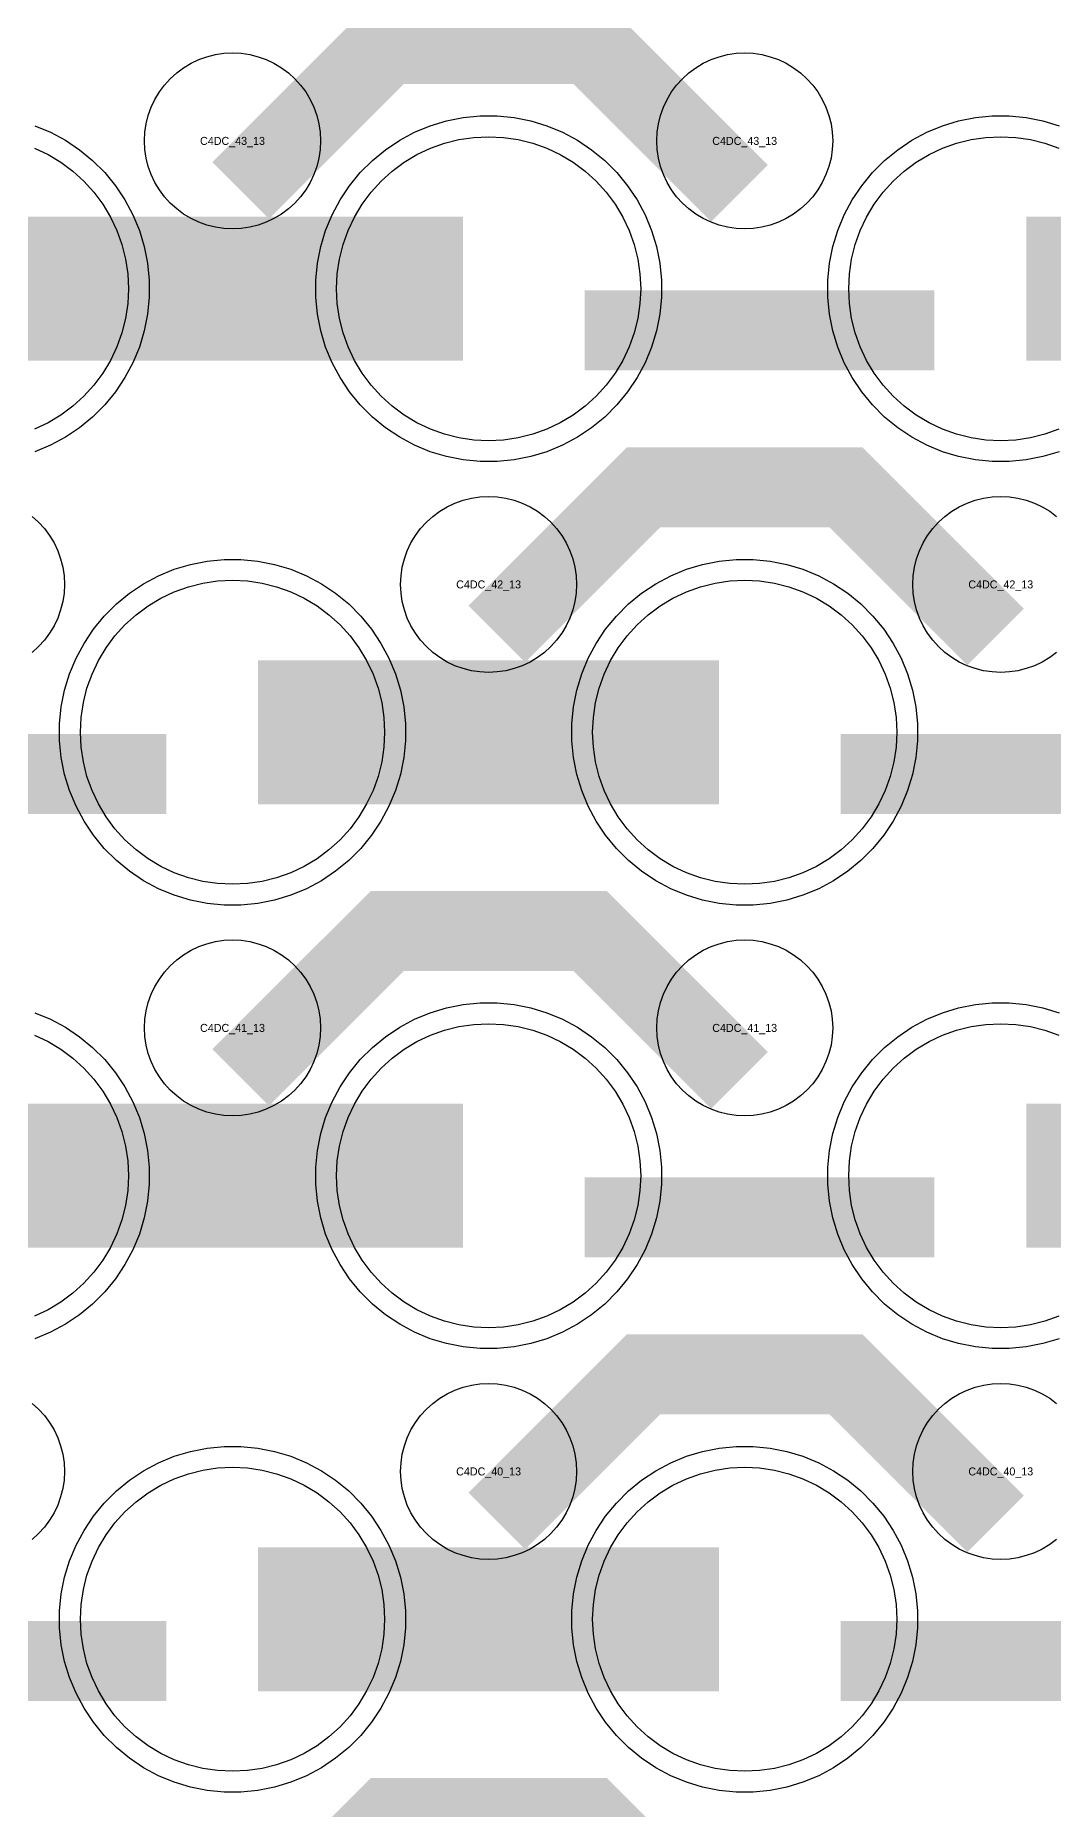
# Model space of a CAD drawing. Extents: x -11880 to 11880, y -14992 to 14992.
# Drawn here: x -7902 to -7584, y -9356 to -8802 of the extents above; entities that cross this region are included whole.
import ezdxf
from ezdxf.enums import TextEntityAlignment as Align

# ---------------------------------------------------------------- set-up
doc = ezdxf.new("R2010")
doc.units = 0
doc.header["$MEASUREMENT"] = 0
for name, color, linetype in [('GDS_775_DT_237', 138, 'CONTINUOUS'), ('RDL1_FS', 34, 'CONTINUOUS'), ('RDL_BS', 160, 'CONTINUOUS')]:
    doc.layers.add(name, color=color, linetype=linetype)

msp = doc.modelspace()

# ---------------------------------------------------------------- linework, layer by layer
at = {"layer": 'RDL1_FS', "color": 240, "true_color": 0xed1f24}
for points in [[(-7760, -8928.819), (-7764.657, -8928.59), (-7769.268, -8927.906), (-7773.791, -8926.774), (-7778.181, -8925.202), (-7782.395, -8923.21), (-7786.395, -8920.812), (-7790.14, -8918.034), (-7793.594, -8914.904), (-7796.724, -8911.45), (-7799.502, -8907.705), (-7801.9, -8903.705), (-7803.892, -8899.491), (-7805.464, -8895.101), (-7806.596, -8890.578), (-7807.28, -8885.967), (-7807.509, -8881.31), (-7807.28, -8876.653), (-7806.596, -8872.042), (-7805.464, -8867.519), (-7803.892, -8863.129), (-7801.9, -8858.915), (-7799.502, -8854.915), (-7796.724, -8851.17), (-7793.594, -8847.716), (-7790.14, -8844.586), (-7786.395, -8841.808), (-7782.395, -8839.41), (-7778.181, -8837.418), (-7773.791, -8835.846), (-7769.268, -8834.714), (-7764.657, -8834.03), (-7760, -8833.801), (-7755.343, -8834.03), (-7750.732, -8834.714), (-7746.209, -8835.846), (-7741.819, -8837.418), (-7737.605, -8839.41), (-7733.605, -8841.808), (-7729.86, -8844.586), (-7726.406, -8847.716), (-7723.276, -8851.17), (-7720.498, -8854.915), (-7718.1, -8858.915), (-7716.108, -8863.129), (-7714.536, -8867.519), (-7713.404, -8872.042), (-7712.72, -8876.653), (-7712.491, -8881.31), (-7712.72, -8885.967), (-7713.404, -8890.578), (-7714.536, -8895.101), (-7716.108, -8899.491), (-7718.1, -8903.705), (-7720.498, -8907.705), (-7723.276, -8911.45), (-7726.406, -8914.904), (-7729.86, -8918.034), (-7733.605, -8920.812), (-7737.605, -8923.21), (-7741.819, -8925.202), (-7746.209, -8926.774), (-7750.732, -8927.906), (-7755.343, -8928.59)], [(-7840, -9344.509), (-7844.657, -9344.28), (-7849.268, -9343.596), (-7853.791, -9342.464), (-7858.181, -9340.892), (-7862.395, -9338.9), (-7866.395, -9336.502), (-7870.14, -9333.724), (-7873.594, -9330.594), (-7876.724, -9327.14), (-7879.502, -9323.395), (-7881.9, -9319.395), (-7883.892, -9315.181), (-7885.464, -9310.791), (-7886.596, -9306.268), (-7887.28, -9301.657), (-7887.509, -9297), (-7887.28, -9292.343), (-7886.596, -9287.732), (-7885.464, -9283.209), (-7883.892, -9278.819), (-7881.9, -9274.605), (-7879.502, -9270.605), (-7876.724, -9266.86), (-7873.594, -9263.406), (-7870.14, -9260.276), (-7866.395, -9257.498), (-7862.395, -9255.1), (-7858.181, -9253.108), (-7853.791, -9251.536), (-7849.268, -9250.404), (-7844.657, -9249.72), (-7840, -9249.491), (-7835.343, -9249.72), (-7830.732, -9250.404), (-7826.209, -9251.536), (-7821.819, -9253.108), (-7817.605, -9255.1), (-7813.605, -9257.498), (-7809.86, -9260.276), (-7806.406, -9263.406), (-7803.276, -9266.86), (-7800.498, -9270.605), (-7798.1, -9274.605), (-7796.108, -9278.819), (-7794.536, -9283.209), (-7793.404, -9287.732), (-7792.72, -9292.343), (-7792.491, -9297), (-7792.72, -9301.657), (-7793.404, -9306.268), (-7794.536, -9310.791), (-7796.108, -9315.181), (-7798.1, -9319.395), (-7800.498, -9323.395), (-7803.276, -9327.14), (-7806.406, -9330.594), (-7809.86, -9333.724), (-7813.605, -9336.502), (-7817.605, -9338.9), (-7821.819, -9340.892), (-7826.209, -9342.464), (-7830.732, -9343.596), (-7835.343, -9344.28)], [(-7680, -9344.509), (-7684.657, -9344.28), (-7689.268, -9343.596), (-7693.791, -9342.464), (-7698.181, -9340.892), (-7702.395, -9338.9), (-7706.395, -9336.502), (-7710.14, -9333.724), (-7713.594, -9330.594), (-7716.724, -9327.14), (-7719.502, -9323.395), (-7721.9, -9319.395), (-7723.892, -9315.181), (-7725.464, -9310.791), (-7726.596, -9306.268), (-7727.28, -9301.657), (-7727.509, -9297), (-7727.28, -9292.343), (-7726.596, -9287.732), (-7725.464, -9283.209), (-7723.892, -9278.819), (-7721.9, -9274.605), (-7719.502, -9270.605), (-7716.724, -9266.86), (-7713.594, -9263.406), (-7710.14, -9260.276), (-7706.395, -9257.498), (-7702.395, -9255.1), (-7698.181, -9253.108), (-7693.791, -9251.536), (-7689.268, -9250.404), (-7684.657, -9249.72), (-7680, -9249.491), (-7675.343, -9249.72), (-7670.732, -9250.404), (-7666.209, -9251.536), (-7661.819, -9253.108), (-7657.605, -9255.1), (-7653.605, -9257.498), (-7649.86, -9260.276), (-7646.406, -9263.406), (-7643.276, -9266.86), (-7640.498, -9270.605), (-7638.1, -9274.605), (-7636.108, -9278.819), (-7634.536, -9283.209), (-7633.404, -9287.732), (-7632.72, -9292.343), (-7632.491, -9297), (-7632.72, -9301.657), (-7633.404, -9306.268), (-7634.536, -9310.791), (-7636.108, -9315.181), (-7638.1, -9319.395), (-7640.498, -9323.395), (-7643.276, -9327.14), (-7646.406, -9330.594), (-7649.86, -9333.724), (-7653.605, -9336.502), (-7657.605, -9338.9), (-7661.819, -9340.892), (-7666.209, -9342.464), (-7670.732, -9343.596), (-7675.343, -9344.28)]]:
    msp.add_lwpolyline(points, close=True, dxfattribs=at)
for points in [[(-7581.819, -8925.202), (-7586.209, -8926.774), (-7590.732, -8927.906), (-7595.343, -8928.59), (-7600, -8928.819), (-7604.657, -8928.59), (-7609.268, -8927.906), (-7613.791, -8926.774), (-7618.181, -8925.202), (-7622.395, -8923.21), (-7626.395, -8920.812), (-7630.14, -8918.034), (-7633.594, -8914.904), (-7636.724, -8911.45), (-7639.502, -8907.705), (-7641.9, -8903.705), (-7643.892, -8899.491), (-7645.464, -8895.101), (-7646.596, -8890.578), (-7647.28, -8885.967), (-7647.509, -8881.31), (-7647.28, -8876.653), (-7646.596, -8872.042), (-7645.464, -8867.519), (-7643.892, -8863.129), (-7641.9, -8858.915), (-7639.502, -8854.915), (-7636.724, -8851.17), (-7633.594, -8847.716), (-7630.14, -8844.586), (-7626.395, -8841.808), (-7622.395, -8839.41), (-7618.181, -8837.418), (-7613.791, -8835.846), (-7609.268, -8834.714), (-7604.657, -8834.03), (-7600, -8833.801), (-7595.343, -8834.03), (-7590.732, -8834.714), (-7586.209, -8835.846), (-7581.819, -8837.418)], [(-7901.819, -8837.418), (-7897.605, -8839.41), (-7893.605, -8841.808), (-7889.86, -8844.586), (-7886.406, -8847.716), (-7883.276, -8851.17), (-7880.498, -8854.915), (-7878.1, -8858.915), (-7876.108, -8863.129), (-7874.536, -8867.519), (-7873.404, -8872.042), (-7872.72, -8876.653), (-7872.491, -8881.31), (-7872.72, -8885.967), (-7873.404, -8890.578), (-7874.536, -8895.101), (-7876.108, -8899.491), (-7878.1, -8903.705), (-7880.498, -8907.705), (-7883.276, -8911.45), (-7886.406, -8914.904), (-7889.86, -8918.034), (-7893.605, -8920.812), (-7897.605, -8923.21), (-7901.819, -8925.202)]]:
    msp.add_lwpolyline(points, dxfattribs=at)
for points in [[(-7911.998, -8881.31, 45, 45, 0), (-7839.998, -8881.31, 45, 45, 0)], [(-7839.998, -8881.31, 45, 45, 0), (-7767.998, -8881.31, 45, 45, 0)], [(-7591.998, -8881.31, 45, 45, 0), (-7519.998, -8881.31, 45, 45, 0)], [(-7831.998, -9297, 45, 45, 0), (-7759.998, -9297, 45, 45, 0)], [(-7759.998, -9297, 45, 45, 0), (-7687.998, -9297, 45, 45, 0)]]:
    msp.add_lwpolyline(points, format="xyseb", dxfattribs=at)
at = {"layer": 'RDL1_FS'}
for points in [[(-7840, -9067.384), (-7844.657, -9067.155), (-7849.268, -9066.471), (-7853.791, -9065.339), (-7858.181, -9063.767), (-7862.395, -9061.775), (-7866.395, -9059.377), (-7870.14, -9056.599), (-7873.594, -9053.469), (-7876.724, -9050.015), (-7879.502, -9046.27), (-7881.9, -9042.27), (-7883.892, -9038.056), (-7885.464, -9033.666), (-7886.596, -9029.143), (-7887.28, -9024.532), (-7887.509, -9019.875), (-7887.28, -9015.218), (-7886.596, -9010.607), (-7885.464, -9006.084), (-7883.892, -9001.694), (-7881.9, -8997.48), (-7879.502, -8993.48), (-7876.724, -8989.735), (-7873.594, -8986.281), (-7870.14, -8983.151), (-7866.395, -8980.373), (-7862.395, -8977.975), (-7858.181, -8975.983), (-7853.791, -8974.411), (-7849.268, -8973.279), (-7844.657, -8972.595), (-7840, -8972.366), (-7835.343, -8972.595), (-7830.732, -8973.279), (-7826.209, -8974.411), (-7821.819, -8975.983), (-7817.605, -8977.975), (-7813.605, -8980.373), (-7809.86, -8983.151), (-7806.406, -8986.281), (-7803.276, -8989.735), (-7800.498, -8993.48), (-7798.1, -8997.48), (-7796.108, -9001.694), (-7794.536, -9006.084), (-7793.404, -9010.607), (-7792.72, -9015.218), (-7792.491, -9019.875), (-7792.72, -9024.532), (-7793.404, -9029.143), (-7794.536, -9033.666), (-7796.108, -9038.056), (-7798.1, -9042.27), (-7800.498, -9046.27), (-7803.276, -9050.015), (-7806.406, -9053.469), (-7809.86, -9056.599), (-7813.605, -9059.377), (-7817.605, -9061.775), (-7821.819, -9063.767), (-7826.209, -9065.339), (-7830.732, -9066.471), (-7835.343, -9067.155)], [(-7680, -9067.384), (-7684.657, -9067.155), (-7689.268, -9066.471), (-7693.791, -9065.339), (-7698.181, -9063.767), (-7702.395, -9061.775), (-7706.395, -9059.377), (-7710.14, -9056.599), (-7713.594, -9053.469), (-7716.724, -9050.015), (-7719.502, -9046.27), (-7721.9, -9042.27), (-7723.892, -9038.056), (-7725.464, -9033.666), (-7726.596, -9029.143), (-7727.28, -9024.532), (-7727.509, -9019.875), (-7727.28, -9015.218), (-7726.596, -9010.607), (-7725.464, -9006.084), (-7723.892, -9001.694), (-7721.9, -8997.48), (-7719.502, -8993.48), (-7716.724, -8989.735), (-7713.594, -8986.281), (-7710.14, -8983.151), (-7706.395, -8980.373), (-7702.395, -8977.975), (-7698.181, -8975.983), (-7693.791, -8974.411), (-7689.268, -8973.279), (-7684.657, -8972.595), (-7680, -8972.366), (-7675.343, -8972.595), (-7670.732, -8973.279), (-7666.209, -8974.411), (-7661.819, -8975.983), (-7657.605, -8977.975), (-7653.605, -8980.373), (-7649.86, -8983.151), (-7646.406, -8986.281), (-7643.276, -8989.735), (-7640.498, -8993.48), (-7638.1, -8997.48), (-7636.108, -9001.694), (-7634.536, -9006.084), (-7633.404, -9010.607), (-7632.72, -9015.218), (-7632.491, -9019.875), (-7632.72, -9024.532), (-7633.404, -9029.143), (-7634.536, -9033.666), (-7636.108, -9038.056), (-7638.1, -9042.27), (-7640.498, -9046.27), (-7643.276, -9050.015), (-7646.406, -9053.469), (-7649.86, -9056.599), (-7653.605, -9059.377), (-7657.605, -9061.775), (-7661.819, -9063.767), (-7666.209, -9065.339), (-7670.732, -9066.471), (-7675.343, -9067.155)], [(-7760, -9205.944), (-7764.657, -9205.715), (-7769.268, -9205.031), (-7773.791, -9203.899), (-7778.181, -9202.327), (-7782.395, -9200.335), (-7786.395, -9197.937), (-7790.14, -9195.159), (-7793.594, -9192.029), (-7796.724, -9188.575), (-7799.502, -9184.83), (-7801.9, -9180.83), (-7803.892, -9176.616), (-7805.464, -9172.226), (-7806.596, -9167.703), (-7807.28, -9163.092), (-7807.509, -9158.435), (-7807.28, -9153.778), (-7806.596, -9149.167), (-7805.464, -9144.644), (-7803.892, -9140.254), (-7801.9, -9136.04), (-7799.502, -9132.04), (-7796.724, -9128.295), (-7793.594, -9124.841), (-7790.14, -9121.711), (-7786.395, -9118.933), (-7782.395, -9116.535), (-7778.181, -9114.543), (-7773.791, -9112.971), (-7769.268, -9111.839), (-7764.657, -9111.155), (-7760, -9110.926), (-7755.343, -9111.155), (-7750.732, -9111.839), (-7746.209, -9112.971), (-7741.819, -9114.543), (-7737.605, -9116.535), (-7733.605, -9118.933), (-7729.86, -9121.711), (-7726.406, -9124.841), (-7723.276, -9128.295), (-7720.498, -9132.04), (-7718.1, -9136.04), (-7716.108, -9140.254), (-7714.536, -9144.644), (-7713.404, -9149.167), (-7712.72, -9153.778), (-7712.491, -9158.435), (-7712.72, -9163.092), (-7713.404, -9167.703), (-7714.536, -9172.226), (-7716.108, -9176.616), (-7718.1, -9180.83), (-7720.498, -9184.83), (-7723.276, -9188.575), (-7726.406, -9192.029), (-7729.86, -9195.159), (-7733.605, -9197.937), (-7737.605, -9200.335), (-7741.819, -9202.327), (-7746.209, -9203.899), (-7750.732, -9205.031), (-7755.343, -9205.715)]]:
    msp.add_lwpolyline(points, close=True, dxfattribs=at)
for points in [[(-7831.998, -9019.875, 45, 45, 0), (-7759.998, -9019.875, 45, 45, 0)], [(-7759.998, -9019.875, 45, 45, 0), (-7687.998, -9019.875, 45, 45, 0)], [(-7911.998, -9158.435, 45, 45, 0), (-7839.998, -9158.435, 45, 45, 0)], [(-7839.998, -9158.435, 45, 45, 0), (-7767.998, -9158.435, 45, 45, 0)], [(-7591.998, -9158.435, 45, 45, 0), (-7519.998, -9158.435, 45, 45, 0)]]:
    msp.add_lwpolyline(points, format="xyseb", dxfattribs=at)
for points in [[(-7581.819, -9202.327), (-7586.209, -9203.899), (-7590.732, -9205.031), (-7595.343, -9205.715), (-7600, -9205.944), (-7604.657, -9205.715), (-7609.268, -9205.031), (-7613.791, -9203.899), (-7618.181, -9202.327), (-7622.395, -9200.335), (-7626.395, -9197.937), (-7630.14, -9195.159), (-7633.594, -9192.029), (-7636.724, -9188.575), (-7639.502, -9184.83), (-7641.9, -9180.83), (-7643.892, -9176.616), (-7645.464, -9172.226), (-7646.596, -9167.703), (-7647.28, -9163.092), (-7647.509, -9158.435), (-7647.28, -9153.778), (-7646.596, -9149.167), (-7645.464, -9144.644), (-7643.892, -9140.254), (-7641.9, -9136.04), (-7639.502, -9132.04), (-7636.724, -9128.295), (-7633.594, -9124.841), (-7630.14, -9121.711), (-7626.395, -9118.933), (-7622.395, -9116.535), (-7618.181, -9114.543), (-7613.791, -9112.971), (-7609.268, -9111.839), (-7604.657, -9111.155), (-7600, -9110.926), (-7595.343, -9111.155), (-7590.732, -9111.839), (-7586.209, -9112.971), (-7581.819, -9114.543)], [(-7901.819, -9114.543), (-7897.605, -9116.535), (-7893.605, -9118.933), (-7889.86, -9121.711), (-7886.406, -9124.841), (-7883.276, -9128.295), (-7880.498, -9132.04), (-7878.1, -9136.04), (-7876.108, -9140.254), (-7874.536, -9144.644), (-7873.404, -9149.167), (-7872.72, -9153.778), (-7872.491, -9158.435), (-7872.72, -9163.092), (-7873.404, -9167.703), (-7874.536, -9172.226), (-7876.108, -9176.616), (-7878.1, -9180.83), (-7880.498, -9184.83), (-7883.276, -9188.575), (-7886.406, -9192.029), (-7889.86, -9195.159), (-7893.605, -9197.937), (-7897.605, -9200.335), (-7901.819, -9202.327)]]:
    msp.add_lwpolyline(points, dxfattribs=at)
at = {"layer": 'RDL_BS'}
for points in [[(-7837.438, -8850.624, 25, 25, 0), (-7791.623, -8804.809, 25, 25, 0), (-7758.07, -8804.809, 25, 25, 0)], [(-7681.599, -8851.523, 25, 25, 0), (-7728.313, -8804.809, 25, 25, 0), (-7758.071, -8804.809, 25, 25, 0)], [(-7757.438, -8989.189, 25, 25, 0), (-7711.623, -8943.374, 25, 25, 0), (-7678.07, -8943.374, 25, 25, 0)], [(-7601.599, -8990.088, 25, 25, 0), (-7648.313, -8943.374, 25, 25, 0), (-7678.071, -8943.374, 25, 25, 0)], [(-7969.984, -9032.888, 25, 25, 0), (-7860.719, -9032.888, 25, 25, 0)], [(-7649.984, -9032.888, 25, 25, 0), (-7540.719, -9032.888, 25, 25, 0)], [(-7837.438, -9127.749, 25, 25, 0), (-7791.623, -9081.934, 25, 25, 0), (-7758.07, -9081.934, 25, 25, 0)], [(-7681.599, -9128.648, 25, 25, 0), (-7728.313, -9081.934, 25, 25, 0), (-7758.071, -9081.934, 25, 25, 0)], [(-7729.984, -9171.448, 25, 25, 0), (-7620.719, -9171.448, 25, 25, 0)], [(-7757.438, -9266.314, 25, 25, 0), (-7711.623, -9220.499, 25, 25, 0), (-7678.07, -9220.499, 25, 25, 0)], [(-7601.599, -9267.213, 25, 25, 0), (-7648.313, -9220.499, 25, 25, 0), (-7678.071, -9220.499, 25, 25, 0)], [(-7837.438, -9404.879, 25, 25, 0), (-7791.623, -9359.064, 25, 25, 0), (-7758.07, -9359.064, 25, 25, 0)], [(-7681.599, -9405.778, 25, 25, 0), (-7728.313, -9359.064, 25, 25, 0), (-7758.071, -9359.064, 25, 25, 0)]]:
    msp.add_lwpolyline(points, format="xyseb", dxfattribs=at)
for points in [[(-7840, -8862.616), (-7842.693, -8862.484), (-7845.365, -8862.088), (-7847.984, -8861.431), (-7850.519, -8860.524), (-7852.956, -8859.372), (-7855.28, -8857.979), (-7857.443, -8856.376), (-7859.442, -8854.564), (-7861.254, -8852.565), (-7862.857, -8850.402), (-7864.25, -8848.078), (-7865.402, -8845.641), (-7866.309, -8843.106), (-7866.966, -8840.487), (-7867.362, -8837.815), (-7867.494, -8835.122), (-7867.362, -8832.429), (-7866.966, -8829.757), (-7866.309, -8827.138), (-7865.402, -8824.603), (-7864.25, -8822.166), (-7862.857, -8819.842), (-7861.254, -8817.679), (-7859.442, -8815.68), (-7857.443, -8813.868), (-7855.28, -8812.265), (-7852.956, -8810.872), (-7850.519, -8809.72), (-7847.984, -8808.813), (-7845.365, -8808.156), (-7842.693, -8807.76), (-7840, -8807.628), (-7837.307, -8807.76), (-7834.635, -8808.156), (-7832.016, -8808.813), (-7829.481, -8809.72), (-7827.044, -8810.872), (-7824.72, -8812.265), (-7822.557, -8813.868), (-7820.558, -8815.68), (-7818.746, -8817.679), (-7817.143, -8819.842), (-7815.75, -8822.166), (-7814.598, -8824.603), (-7813.691, -8827.138), (-7813.034, -8829.757), (-7812.638, -8832.429), (-7812.506, -8835.122), (-7812.638, -8837.815), (-7813.034, -8840.487), (-7813.691, -8843.106), (-7814.598, -8845.641), (-7815.75, -8848.078), (-7817.143, -8850.402), (-7818.746, -8852.565), (-7820.558, -8854.564), (-7822.557, -8856.376), (-7824.72, -8857.979), (-7827.044, -8859.372), (-7829.481, -8860.524), (-7832.016, -8861.431), (-7834.635, -8862.088), (-7837.307, -8862.484)], [(-7680, -8862.616), (-7682.693, -8862.484), (-7685.365, -8862.088), (-7687.984, -8861.431), (-7690.519, -8860.524), (-7692.956, -8859.372), (-7695.28, -8857.979), (-7697.443, -8856.376), (-7699.442, -8854.564), (-7701.254, -8852.565), (-7702.857, -8850.402), (-7704.25, -8848.078), (-7705.402, -8845.641), (-7706.309, -8843.106), (-7706.966, -8840.487), (-7707.362, -8837.815), (-7707.494, -8835.122), (-7707.362, -8832.429), (-7706.966, -8829.757), (-7706.309, -8827.138), (-7705.402, -8824.603), (-7704.25, -8822.166), (-7702.857, -8819.842), (-7701.254, -8817.679), (-7699.442, -8815.68), (-7697.443, -8813.868), (-7695.28, -8812.265), (-7692.956, -8810.872), (-7690.519, -8809.72), (-7687.984, -8808.813), (-7685.365, -8808.156), (-7682.693, -8807.76), (-7680, -8807.628), (-7677.307, -8807.76), (-7674.635, -8808.156), (-7672.016, -8808.813), (-7669.481, -8809.72), (-7667.044, -8810.872), (-7664.72, -8812.265), (-7662.557, -8813.868), (-7660.558, -8815.68), (-7658.746, -8817.679), (-7657.143, -8819.842), (-7655.75, -8822.166), (-7654.598, -8824.603), (-7653.691, -8827.138), (-7653.034, -8829.757), (-7652.638, -8832.429), (-7652.506, -8835.122), (-7652.638, -8837.815), (-7653.034, -8840.487), (-7653.691, -8843.106), (-7654.598, -8845.641), (-7655.75, -8848.078), (-7657.143, -8850.402), (-7658.746, -8852.565), (-7660.558, -8854.564), (-7662.557, -8856.376), (-7664.72, -8857.979), (-7667.044, -8859.372), (-7669.481, -8860.524), (-7672.016, -8861.431), (-7674.635, -8862.088), (-7677.307, -8862.484)], [(-7760, -9001.181), (-7762.693, -9001.049), (-7765.365, -9000.653), (-7767.984, -8999.996), (-7770.519, -8999.089), (-7772.956, -8997.937), (-7775.28, -8996.544), (-7777.443, -8994.941), (-7779.442, -8993.129), (-7781.254, -8991.13), (-7782.857, -8988.967), (-7784.25, -8986.643), (-7785.402, -8984.206), (-7786.309, -8981.671), (-7786.966, -8979.052), (-7787.362, -8976.38), (-7787.494, -8973.687), (-7787.362, -8970.994), (-7786.966, -8968.322), (-7786.309, -8965.703), (-7785.402, -8963.168), (-7784.25, -8960.731), (-7782.857, -8958.407), (-7781.254, -8956.244), (-7779.442, -8954.245), (-7777.443, -8952.433), (-7775.28, -8950.83), (-7772.956, -8949.437), (-7770.519, -8948.285), (-7767.984, -8947.378), (-7765.365, -8946.721), (-7762.693, -8946.325), (-7760, -8946.193), (-7757.307, -8946.325), (-7754.635, -8946.721), (-7752.016, -8947.378), (-7749.481, -8948.285), (-7747.044, -8949.437), (-7744.72, -8950.83), (-7742.557, -8952.433), (-7740.558, -8954.245), (-7738.746, -8956.244), (-7737.143, -8958.407), (-7735.75, -8960.731), (-7734.598, -8963.168), (-7733.691, -8965.703), (-7733.034, -8968.322), (-7732.638, -8970.994), (-7732.506, -8973.687), (-7732.638, -8976.38), (-7733.034, -8979.052), (-7733.691, -8981.671), (-7734.598, -8984.206), (-7735.75, -8986.643), (-7737.143, -8988.967), (-7738.746, -8991.13), (-7740.558, -8993.129), (-7742.557, -8994.941), (-7744.72, -8996.544), (-7747.044, -8997.937), (-7749.481, -8999.089), (-7752.016, -8999.996), (-7754.635, -9000.653), (-7757.307, -9001.049)], [(-7842.644, -9073.875), (-7847.938, -9073.358), (-7853.165, -9072.312), (-7858.205, -9070.781), (-7863.115, -9068.75), (-7867.777, -9066.258), (-7872.191, -9063.311), (-7876.292, -9059.949), (-7880.074, -9056.167), (-7883.436, -9052.066), (-7886.383, -9047.652), (-7888.875, -9042.99), (-7890.906, -9038.08), (-7892.437, -9033.04), (-7893.483, -9027.813), (-7894, -9022.519), (-7894, -9017.231), (-7893.483, -9011.937), (-7892.437, -9006.71), (-7890.906, -9001.67), (-7888.875, -8996.76), (-7886.383, -8992.098), (-7883.436, -8987.684), (-7880.074, -8983.583), (-7876.292, -8979.801), (-7872.191, -8976.439), (-7867.777, -8973.492), (-7863.115, -8971), (-7858.205, -8968.969), (-7853.165, -8967.438), (-7847.938, -8966.392), (-7842.644, -8965.875), (-7837.356, -8965.875), (-7832.062, -8966.392), (-7826.835, -8967.438), (-7821.795, -8968.969), (-7816.885, -8971), (-7812.223, -8973.492), (-7807.809, -8976.439), (-7803.708, -8979.801), (-7799.926, -8983.583), (-7796.564, -8987.684), (-7793.617, -8992.098), (-7791.125, -8996.76), (-7789.094, -9001.67), (-7787.563, -9006.71), (-7786.517, -9011.937), (-7786, -9017.231), (-7786, -9022.519), (-7786.517, -9027.813), (-7787.563, -9033.04), (-7789.094, -9038.08), (-7791.125, -9042.99), (-7793.617, -9047.652), (-7796.564, -9052.066), (-7799.926, -9056.167), (-7803.708, -9059.949), (-7807.809, -9063.311), (-7812.223, -9066.258), (-7816.885, -9068.75), (-7821.795, -9070.781), (-7826.835, -9072.312), (-7832.062, -9073.358), (-7837.356, -9073.875)], [(-7682.644, -9073.875), (-7687.938, -9073.358), (-7693.165, -9072.312), (-7698.205, -9070.781), (-7703.115, -9068.75), (-7707.777, -9066.258), (-7712.191, -9063.311), (-7716.292, -9059.949), (-7720.074, -9056.167), (-7723.436, -9052.066), (-7726.383, -9047.652), (-7728.875, -9042.99), (-7730.906, -9038.08), (-7732.437, -9033.04), (-7733.483, -9027.813), (-7734, -9022.519), (-7734, -9017.231), (-7733.483, -9011.937), (-7732.437, -9006.71), (-7730.906, -9001.67), (-7728.875, -8996.76), (-7726.383, -8992.098), (-7723.436, -8987.684), (-7720.074, -8983.583), (-7716.292, -8979.801), (-7712.191, -8976.439), (-7707.777, -8973.492), (-7703.115, -8971), (-7698.205, -8968.969), (-7693.165, -8967.438), (-7687.938, -8966.392), (-7682.644, -8965.875), (-7677.356, -8965.875), (-7672.062, -8966.392), (-7666.835, -8967.438), (-7661.795, -8968.969), (-7656.885, -8971), (-7652.223, -8973.492), (-7647.809, -8976.439), (-7643.708, -8979.801), (-7639.926, -8983.583), (-7636.564, -8987.684), (-7633.617, -8992.098), (-7631.125, -8996.76), (-7629.094, -9001.67), (-7627.563, -9006.71), (-7626.517, -9011.937), (-7626, -9017.231), (-7626, -9022.519), (-7626.517, -9027.813), (-7627.563, -9033.04), (-7629.094, -9038.08), (-7631.125, -9042.99), (-7633.617, -9047.652), (-7636.564, -9052.066), (-7639.926, -9056.167), (-7643.708, -9059.949), (-7647.809, -9063.311), (-7652.223, -9066.258), (-7656.885, -9068.75), (-7661.795, -9070.781), (-7666.835, -9072.312), (-7672.062, -9073.358), (-7677.356, -9073.875)], [(-7840, -9139.741), (-7842.693, -9139.609), (-7845.365, -9139.213), (-7847.984, -9138.556), (-7850.519, -9137.649), (-7852.956, -9136.497), (-7855.28, -9135.104), (-7857.443, -9133.501), (-7859.442, -9131.689), (-7861.254, -9129.69), (-7862.857, -9127.527), (-7864.25, -9125.203), (-7865.402, -9122.766), (-7866.309, -9120.231), (-7866.966, -9117.612), (-7867.362, -9114.94), (-7867.494, -9112.247), (-7867.362, -9109.554), (-7866.966, -9106.882), (-7866.309, -9104.263), (-7865.402, -9101.728), (-7864.25, -9099.291), (-7862.857, -9096.967), (-7861.254, -9094.804), (-7859.442, -9092.805), (-7857.443, -9090.993), (-7855.28, -9089.39), (-7852.956, -9087.997), (-7850.519, -9086.845), (-7847.984, -9085.938), (-7845.365, -9085.281), (-7842.693, -9084.885), (-7840, -9084.753), (-7837.307, -9084.885), (-7834.635, -9085.281), (-7832.016, -9085.938), (-7829.481, -9086.845), (-7827.044, -9087.997), (-7824.72, -9089.39), (-7822.557, -9090.993), (-7820.558, -9092.805), (-7818.746, -9094.804), (-7817.143, -9096.967), (-7815.75, -9099.291), (-7814.598, -9101.728), (-7813.691, -9104.263), (-7813.034, -9106.882), (-7812.638, -9109.554), (-7812.506, -9112.247), (-7812.638, -9114.94), (-7813.034, -9117.612), (-7813.691, -9120.231), (-7814.598, -9122.766), (-7815.75, -9125.203), (-7817.143, -9127.527), (-7818.746, -9129.69), (-7820.558, -9131.689), (-7822.557, -9133.501), (-7824.72, -9135.104), (-7827.044, -9136.497), (-7829.481, -9137.649), (-7832.016, -9138.556), (-7834.635, -9139.213), (-7837.307, -9139.609)], [(-7680, -9139.741), (-7682.693, -9139.609), (-7685.365, -9139.213), (-7687.984, -9138.556), (-7690.519, -9137.649), (-7692.956, -9136.497), (-7695.28, -9135.104), (-7697.443, -9133.501), (-7699.442, -9131.689), (-7701.254, -9129.69), (-7702.857, -9127.527), (-7704.25, -9125.203), (-7705.402, -9122.766), (-7706.309, -9120.231), (-7706.966, -9117.612), (-7707.362, -9114.94), (-7707.494, -9112.247), (-7707.362, -9109.554), (-7706.966, -9106.882), (-7706.309, -9104.263), (-7705.402, -9101.728), (-7704.25, -9099.291), (-7702.857, -9096.967), (-7701.254, -9094.804), (-7699.442, -9092.805), (-7697.443, -9090.993), (-7695.28, -9089.39), (-7692.956, -9087.997), (-7690.519, -9086.845), (-7687.984, -9085.938), (-7685.365, -9085.281), (-7682.693, -9084.885), (-7680, -9084.753), (-7677.307, -9084.885), (-7674.635, -9085.281), (-7672.016, -9085.938), (-7669.481, -9086.845), (-7667.044, -9087.997), (-7664.72, -9089.39), (-7662.557, -9090.993), (-7660.558, -9092.805), (-7658.746, -9094.804), (-7657.143, -9096.967), (-7655.75, -9099.291), (-7654.598, -9101.728), (-7653.691, -9104.263), (-7653.034, -9106.882), (-7652.638, -9109.554), (-7652.506, -9112.247), (-7652.638, -9114.94), (-7653.034, -9117.612), (-7653.691, -9120.231), (-7654.598, -9122.766), (-7655.75, -9125.203), (-7657.143, -9127.527), (-7658.746, -9129.69), (-7660.558, -9131.689), (-7662.557, -9133.501), (-7664.72, -9135.104), (-7667.044, -9136.497), (-7669.481, -9137.649), (-7672.016, -9138.556), (-7674.635, -9139.213), (-7677.307, -9139.609)], [(-7762.644, -9212.435), (-7767.938, -9211.918), (-7773.165, -9210.872), (-7778.205, -9209.341), (-7783.115, -9207.31), (-7787.777, -9204.818), (-7792.191, -9201.871), (-7796.292, -9198.509), (-7800.074, -9194.727), (-7803.436, -9190.626), (-7806.383, -9186.212), (-7808.875, -9181.55), (-7810.906, -9176.64), (-7812.437, -9171.6), (-7813.483, -9166.373), (-7814, -9161.079), (-7814, -9155.791), (-7813.483, -9150.497), (-7812.437, -9145.27), (-7810.906, -9140.23), (-7808.875, -9135.32), (-7806.383, -9130.658), (-7803.436, -9126.244), (-7800.074, -9122.143), (-7796.292, -9118.361), (-7792.191, -9114.999), (-7787.777, -9112.052), (-7783.115, -9109.56), (-7778.205, -9107.529), (-7773.165, -9105.998), (-7767.938, -9104.952), (-7762.644, -9104.435), (-7757.356, -9104.435), (-7752.062, -9104.952), (-7746.835, -9105.998), (-7741.795, -9107.529), (-7736.885, -9109.56), (-7732.223, -9112.052), (-7727.809, -9114.999), (-7723.708, -9118.361), (-7719.926, -9122.143), (-7716.564, -9126.244), (-7713.617, -9130.658), (-7711.125, -9135.32), (-7709.094, -9140.23), (-7707.563, -9145.27), (-7706.517, -9150.497), (-7706, -9155.791), (-7706, -9161.079), (-7706.517, -9166.373), (-7707.563, -9171.6), (-7709.094, -9176.64), (-7711.125, -9181.55), (-7713.617, -9186.212), (-7716.564, -9190.626), (-7719.926, -9194.727), (-7723.708, -9198.509), (-7727.809, -9201.871), (-7732.223, -9204.818), (-7736.885, -9207.31), (-7741.795, -9209.341), (-7746.835, -9210.872), (-7752.062, -9211.918), (-7757.356, -9212.435)], [(-7760, -9278.306), (-7762.693, -9278.174), (-7765.365, -9277.778), (-7767.984, -9277.121), (-7770.519, -9276.214), (-7772.956, -9275.062), (-7775.28, -9273.669), (-7777.443, -9272.066), (-7779.442, -9270.254), (-7781.254, -9268.255), (-7782.857, -9266.092), (-7784.25, -9263.768), (-7785.402, -9261.331), (-7786.309, -9258.796), (-7786.966, -9256.177), (-7787.362, -9253.505), (-7787.494, -9250.812), (-7787.362, -9248.119), (-7786.966, -9245.447), (-7786.309, -9242.828), (-7785.402, -9240.293), (-7784.25, -9237.856), (-7782.857, -9235.532), (-7781.254, -9233.369), (-7779.442, -9231.37), (-7777.443, -9229.558), (-7775.28, -9227.955), (-7772.956, -9226.562), (-7770.519, -9225.41), (-7767.984, -9224.503), (-7765.365, -9223.846), (-7762.693, -9223.45), (-7760, -9223.318), (-7757.307, -9223.45), (-7754.635, -9223.846), (-7752.016, -9224.503), (-7749.481, -9225.41), (-7747.044, -9226.562), (-7744.72, -9227.955), (-7742.557, -9229.558), (-7740.558, -9231.37), (-7738.746, -9233.369), (-7737.143, -9235.532), (-7735.75, -9237.856), (-7734.598, -9240.293), (-7733.691, -9242.828), (-7733.034, -9245.447), (-7732.638, -9248.119), (-7732.506, -9250.812), (-7732.638, -9253.505), (-7733.034, -9256.177), (-7733.691, -9258.796), (-7734.598, -9261.331), (-7735.75, -9263.768), (-7737.143, -9266.092), (-7738.746, -9268.255), (-7740.558, -9270.254), (-7742.557, -9272.066), (-7744.72, -9273.669), (-7747.044, -9275.062), (-7749.481, -9276.214), (-7752.016, -9277.121), (-7754.635, -9277.778), (-7757.307, -9278.174)]]:
    msp.add_lwpolyline(points, close=True, dxfattribs=at)
at = {"layer": 'RDL_BS', "color": 240, "true_color": 0xed1f24}
for points in [[(-7762.644, -8935.31), (-7767.938, -8934.793), (-7773.165, -8933.747), (-7778.205, -8932.216), (-7783.115, -8930.185), (-7787.777, -8927.693), (-7792.191, -8924.746), (-7796.292, -8921.384), (-7800.074, -8917.602), (-7803.436, -8913.501), (-7806.383, -8909.087), (-7808.875, -8904.425), (-7810.906, -8899.515), (-7812.437, -8894.475), (-7813.483, -8889.248), (-7814, -8883.954), (-7814, -8878.666), (-7813.483, -8873.372), (-7812.437, -8868.145), (-7810.906, -8863.105), (-7808.875, -8858.195), (-7806.383, -8853.533), (-7803.436, -8849.119), (-7800.074, -8845.018), (-7796.292, -8841.236), (-7792.191, -8837.874), (-7787.777, -8834.927), (-7783.115, -8832.435), (-7778.205, -8830.404), (-7773.165, -8828.873), (-7767.938, -8827.827), (-7762.644, -8827.31), (-7757.356, -8827.31), (-7752.062, -8827.827), (-7746.835, -8828.873), (-7741.795, -8830.404), (-7736.885, -8832.435), (-7732.223, -8834.927), (-7727.809, -8837.874), (-7723.708, -8841.236), (-7719.926, -8845.018), (-7716.564, -8849.119), (-7713.617, -8853.533), (-7711.125, -8858.195), (-7709.094, -8863.105), (-7707.563, -8868.145), (-7706.517, -8873.372), (-7706, -8878.666), (-7706, -8883.954), (-7706.517, -8889.248), (-7707.563, -8894.475), (-7709.094, -8899.515), (-7711.125, -8904.425), (-7713.617, -8909.087), (-7716.564, -8913.501), (-7719.926, -8917.602), (-7723.708, -8921.384), (-7727.809, -8924.746), (-7732.223, -8927.693), (-7736.885, -8930.185), (-7741.795, -8932.216), (-7746.835, -8933.747), (-7752.062, -8934.793), (-7757.356, -8935.31)], [(-7842.644, -9351), (-7847.938, -9350.483), (-7853.165, -9349.437), (-7858.205, -9347.906), (-7863.115, -9345.875), (-7867.777, -9343.383), (-7872.191, -9340.436), (-7876.292, -9337.074), (-7880.074, -9333.292), (-7883.436, -9329.191), (-7886.383, -9324.777), (-7888.875, -9320.115), (-7890.906, -9315.205), (-7892.437, -9310.165), (-7893.483, -9304.938), (-7894, -9299.644), (-7894, -9294.356), (-7893.483, -9289.062), (-7892.437, -9283.835), (-7890.906, -9278.795), (-7888.875, -9273.885), (-7886.383, -9269.223), (-7883.436, -9264.809), (-7880.074, -9260.708), (-7876.292, -9256.926), (-7872.191, -9253.564), (-7867.777, -9250.617), (-7863.115, -9248.125), (-7858.205, -9246.094), (-7853.165, -9244.563), (-7847.938, -9243.517), (-7842.644, -9243), (-7837.356, -9243), (-7832.062, -9243.517), (-7826.835, -9244.563), (-7821.795, -9246.094), (-7816.885, -9248.125), (-7812.223, -9250.617), (-7807.809, -9253.564), (-7803.708, -9256.926), (-7799.926, -9260.708), (-7796.564, -9264.809), (-7793.617, -9269.223), (-7791.125, -9273.885), (-7789.094, -9278.795), (-7787.563, -9283.835), (-7786.517, -9289.062), (-7786, -9294.356), (-7786, -9299.644), (-7786.517, -9304.938), (-7787.563, -9310.165), (-7789.094, -9315.205), (-7791.125, -9320.115), (-7793.617, -9324.777), (-7796.564, -9329.191), (-7799.926, -9333.292), (-7803.708, -9337.074), (-7807.809, -9340.436), (-7812.223, -9343.383), (-7816.885, -9345.875), (-7821.795, -9347.906), (-7826.835, -9349.437), (-7832.062, -9350.483), (-7837.356, -9351)], [(-7682.644, -9351), (-7687.938, -9350.483), (-7693.165, -9349.437), (-7698.205, -9347.906), (-7703.115, -9345.875), (-7707.777, -9343.383), (-7712.191, -9340.436), (-7716.292, -9337.074), (-7720.074, -9333.292), (-7723.436, -9329.191), (-7726.383, -9324.777), (-7728.875, -9320.115), (-7730.906, -9315.205), (-7732.437, -9310.165), (-7733.483, -9304.938), (-7734, -9299.644), (-7734, -9294.356), (-7733.483, -9289.062), (-7732.437, -9283.835), (-7730.906, -9278.795), (-7728.875, -9273.885), (-7726.383, -9269.223), (-7723.436, -9264.809), (-7720.074, -9260.708), (-7716.292, -9256.926), (-7712.191, -9253.564), (-7707.777, -9250.617), (-7703.115, -9248.125), (-7698.205, -9246.094), (-7693.165, -9244.563), (-7687.938, -9243.517), (-7682.644, -9243), (-7677.356, -9243), (-7672.062, -9243.517), (-7666.835, -9244.563), (-7661.795, -9246.094), (-7656.885, -9248.125), (-7652.223, -9250.617), (-7647.809, -9253.564), (-7643.708, -9256.926), (-7639.926, -9260.708), (-7636.564, -9264.809), (-7633.617, -9269.223), (-7631.125, -9273.885), (-7629.094, -9278.795), (-7627.563, -9283.835), (-7626.517, -9289.062), (-7626, -9294.356), (-7626, -9299.644), (-7626.517, -9304.938), (-7627.563, -9310.165), (-7629.094, -9315.205), (-7631.125, -9320.115), (-7633.617, -9324.777), (-7636.564, -9329.191), (-7639.926, -9333.292), (-7643.708, -9337.074), (-7647.809, -9340.436), (-7652.223, -9343.383), (-7656.885, -9345.875), (-7661.795, -9347.906), (-7666.835, -9349.437), (-7672.062, -9350.483), (-7677.356, -9351)]]:
    msp.add_lwpolyline(points, close=True, dxfattribs=at)
for points in [[(-7581.795, -8932.216), (-7586.835, -8933.747), (-7592.062, -8934.793), (-7597.356, -8935.31), (-7602.644, -8935.31), (-7607.938, -8934.793), (-7613.165, -8933.747), (-7618.205, -8932.216), (-7623.115, -8930.185), (-7627.777, -8927.693), (-7632.191, -8924.746), (-7636.292, -8921.384), (-7640.074, -8917.602), (-7643.436, -8913.501), (-7646.383, -8909.087), (-7648.875, -8904.425), (-7650.906, -8899.515), (-7652.437, -8894.475), (-7653.483, -8889.248), (-7654, -8883.954), (-7654, -8878.666), (-7653.483, -8873.372), (-7652.437, -8868.145), (-7650.906, -8863.105), (-7648.875, -8858.195), (-7646.383, -8853.533), (-7643.436, -8849.119), (-7640.074, -8845.018), (-7636.292, -8841.236), (-7632.191, -8837.874), (-7627.777, -8834.927), (-7623.115, -8832.435), (-7618.205, -8830.404), (-7613.165, -8828.873), (-7607.938, -8827.827), (-7602.644, -8827.31), (-7597.356, -8827.31), (-7592.062, -8827.827), (-7586.835, -8828.873), (-7581.795, -8830.404)], [(-7901.795, -8830.404), (-7896.885, -8832.435), (-7892.223, -8834.927), (-7887.809, -8837.874), (-7883.708, -8841.236), (-7879.926, -8845.018), (-7876.564, -8849.119), (-7873.617, -8853.533), (-7871.125, -8858.195), (-7869.094, -8863.105), (-7867.563, -8868.145), (-7866.517, -8873.372), (-7866, -8878.666), (-7866, -8883.954), (-7866.517, -8889.248), (-7867.563, -8894.475), (-7869.094, -8899.515), (-7871.125, -8904.425), (-7873.617, -8909.087), (-7876.564, -8913.501), (-7879.926, -8917.602), (-7883.708, -8921.384), (-7887.809, -8924.746), (-7892.223, -8927.693), (-7896.885, -8930.185), (-7901.795, -8932.216)]]:
    msp.add_lwpolyline(points, dxfattribs=at)
for points in [[(-7729.984, -8894.323, 25, 25, 0), (-7620.719, -8894.323, 25, 25, 0)], [(-7969.984, -9310.013, 25, 25, 0), (-7860.719, -9310.013, 25, 25, 0)], [(-7649.984, -9310.013, 25, 25, 0), (-7540.719, -9310.013, 25, 25, 0)]]:
    msp.add_lwpolyline(points, format="xyseb", dxfattribs=at)
at = {"layer": 'RDL_BS'}
for points in [[(-7582.557, -8994.941), (-7584.72, -8996.544), (-7587.044, -8997.937), (-7589.481, -8999.089), (-7592.016, -8999.996), (-7594.635, -9000.653), (-7597.307, -9001.049), (-7600, -9001.181), (-7602.693, -9001.049), (-7605.365, -9000.653), (-7607.984, -8999.996), (-7610.519, -8999.089), (-7612.956, -8997.937), (-7615.28, -8996.544), (-7617.443, -8994.941), (-7619.442, -8993.129), (-7621.254, -8991.13), (-7622.857, -8988.967), (-7624.25, -8986.643), (-7625.402, -8984.206), (-7626.309, -8981.671), (-7626.966, -8979.052), (-7627.362, -8976.38), (-7627.494, -8973.687), (-7627.362, -8970.994), (-7626.966, -8968.322), (-7626.309, -8965.703), (-7625.402, -8963.168), (-7624.25, -8960.731), (-7622.857, -8958.407), (-7621.254, -8956.244), (-7619.442, -8954.245), (-7617.443, -8952.433), (-7615.28, -8950.83), (-7612.956, -8949.437), (-7610.519, -8948.285), (-7607.984, -8947.378), (-7605.365, -8946.721), (-7602.693, -8946.325), (-7600, -8946.193), (-7597.307, -8946.325), (-7594.635, -8946.721), (-7592.016, -8947.378), (-7589.481, -8948.285), (-7587.044, -8949.437), (-7584.72, -8950.83), (-7582.557, -8952.433)], [(-7902.557, -8952.433), (-7900.558, -8954.245), (-7898.746, -8956.244), (-7897.143, -8958.407), (-7895.75, -8960.731), (-7894.598, -8963.168), (-7893.691, -8965.703), (-7893.034, -8968.322), (-7892.638, -8970.994), (-7892.506, -8973.687), (-7892.638, -8976.38), (-7893.034, -8979.052), (-7893.691, -8981.671), (-7894.598, -8984.206), (-7895.75, -8986.643), (-7897.143, -8988.967), (-7898.746, -8991.13), (-7900.558, -8993.129), (-7902.557, -8994.941)], [(-7581.795, -9209.341), (-7586.835, -9210.872), (-7592.062, -9211.918), (-7597.356, -9212.435), (-7602.644, -9212.435), (-7607.938, -9211.918), (-7613.165, -9210.872), (-7618.205, -9209.341), (-7623.115, -9207.31), (-7627.777, -9204.818), (-7632.191, -9201.871), (-7636.292, -9198.509), (-7640.074, -9194.727), (-7643.436, -9190.626), (-7646.383, -9186.212), (-7648.875, -9181.55), (-7650.906, -9176.64), (-7652.437, -9171.6), (-7653.483, -9166.373), (-7654, -9161.079), (-7654, -9155.791), (-7653.483, -9150.497), (-7652.437, -9145.27), (-7650.906, -9140.23), (-7648.875, -9135.32), (-7646.383, -9130.658), (-7643.436, -9126.244), (-7640.074, -9122.143), (-7636.292, -9118.361), (-7632.191, -9114.999), (-7627.777, -9112.052), (-7623.115, -9109.56), (-7618.205, -9107.529), (-7613.165, -9105.998), (-7607.938, -9104.952), (-7602.644, -9104.435), (-7597.356, -9104.435), (-7592.062, -9104.952), (-7586.835, -9105.998), (-7581.795, -9107.529)], [(-7901.795, -9107.529), (-7896.885, -9109.56), (-7892.223, -9112.052), (-7887.809, -9114.999), (-7883.708, -9118.361), (-7879.926, -9122.143), (-7876.564, -9126.244), (-7873.617, -9130.658), (-7871.125, -9135.32), (-7869.094, -9140.23), (-7867.563, -9145.27), (-7866.517, -9150.497), (-7866, -9155.791), (-7866, -9161.079), (-7866.517, -9166.373), (-7867.563, -9171.6), (-7869.094, -9176.64), (-7871.125, -9181.55), (-7873.617, -9186.212), (-7876.564, -9190.626), (-7879.926, -9194.727), (-7883.708, -9198.509), (-7887.809, -9201.871), (-7892.223, -9204.818), (-7896.885, -9207.31), (-7901.795, -9209.341)], [(-7582.557, -9272.066), (-7584.72, -9273.669), (-7587.044, -9275.062), (-7589.481, -9276.214), (-7592.016, -9277.121), (-7594.635, -9277.778), (-7597.307, -9278.174), (-7600, -9278.306), (-7602.693, -9278.174), (-7605.365, -9277.778), (-7607.984, -9277.121), (-7610.519, -9276.214), (-7612.956, -9275.062), (-7615.28, -9273.669), (-7617.443, -9272.066), (-7619.442, -9270.254), (-7621.254, -9268.255), (-7622.857, -9266.092), (-7624.25, -9263.768), (-7625.402, -9261.331), (-7626.309, -9258.796), (-7626.966, -9256.177), (-7627.362, -9253.505), (-7627.494, -9250.812), (-7627.362, -9248.119), (-7626.966, -9245.447), (-7626.309, -9242.828), (-7625.402, -9240.293), (-7624.25, -9237.856), (-7622.857, -9235.532), (-7621.254, -9233.369), (-7619.442, -9231.37), (-7617.443, -9229.558), (-7615.28, -9227.955), (-7612.956, -9226.562), (-7610.519, -9225.41), (-7607.984, -9224.503), (-7605.365, -9223.846), (-7602.693, -9223.45), (-7600, -9223.318), (-7597.307, -9223.45), (-7594.635, -9223.846), (-7592.016, -9224.503), (-7589.481, -9225.41), (-7587.044, -9226.562), (-7584.72, -9227.955), (-7582.557, -9229.558)], [(-7902.557, -9229.558), (-7900.558, -9231.37), (-7898.746, -9233.369), (-7897.143, -9235.532), (-7895.75, -9237.856), (-7894.598, -9240.293), (-7893.691, -9242.828), (-7893.034, -9245.447), (-7892.638, -9248.119), (-7892.506, -9250.812), (-7892.638, -9253.505), (-7893.034, -9256.177), (-7893.691, -9258.796), (-7894.598, -9261.331), (-7895.75, -9263.768), (-7897.143, -9266.092), (-7898.746, -9268.255), (-7900.558, -9270.254), (-7902.557, -9272.066)]]:
    msp.add_lwpolyline(points, dxfattribs=at)

# ---------------------------------------------------------------- texts
at = {"layer": 'GDS_775_DT_237'}
for s, p in [('C4DC_43_13', (-7840, -8835.122)), ('C4DC_43_13', (-7840, -8835.122)), ('C4DC_43_13', (-7680, -8835.122)), ('C4DC_43_13', (-7680, -8835.122)), ('C4DC_42_13', (-7760, -8973.687)), ('C4DC_42_13', (-7760, -8973.687)), ('C4DC_42_13', (-7600, -8973.687)), ('C4DC_42_13', (-7600, -8973.687)), ('C4DC_41_13', (-7840, -9112.247)), ('C4DC_41_13', (-7840, -9112.247)), ('C4DC_41_13', (-7680, -9112.247)), ('C4DC_41_13', (-7680, -9112.247)), ('C4DC_40_13', (-7760, -9250.812)), ('C4DC_40_13', (-7760, -9250.812)), ('C4DC_40_13', (-7600, -9250.812)), ('C4DC_40_13', (-7600, -9250.812))]:
    msp.add_text(s, height=2.5, dxfattribs=at).set_placement(p, align=Align.MIDDLE_CENTER)

doc.saveas('drawing.dxf')
